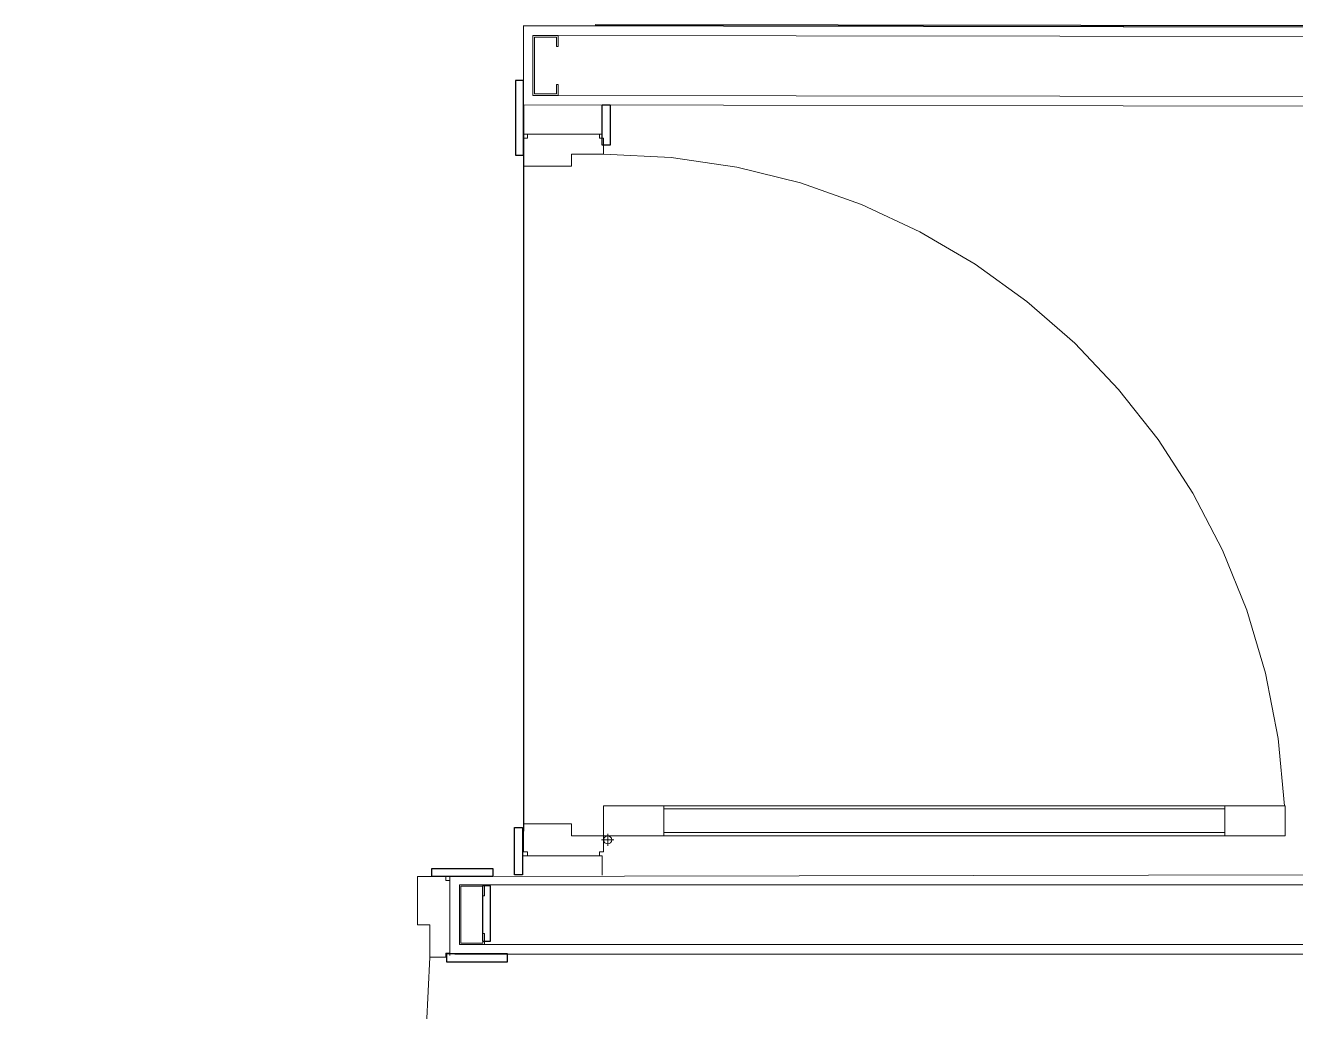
# Model space of a CAD drawing. Header units: inches. Extents: x 54 to 199, y 70 to 109.
# Drawn here: x 143.571 to 145.182, y 75.736 to 76.987 of the extents above; entities that cross this region are included whole.
import ezdxf
from ezdxf.enums import TextEntityAlignment as Align

# ---------------------------------------------------------------- set-up
doc = ezdxf.new("R2010")
doc.units = ezdxf.units.IN
doc.header["$MEASUREMENT"] = 0
doc.linetypes.add('21212-FC-A-XREF-GROUND FLOOR PLAN-REV-31-10-12$0$21201-TN-A-GROUND FLOOR PLAN-XREF-REV-20-03-12$2$HIDDEN2', pattern=[0.1875, 0.125, -0.0625])
for name, color, linetype, lineweight in [('21212-FC-A-XREF-GROUND FLOOR PLAN-REV-31-10-12$0$21201-TN-A-GROUND FLOOR PLAN-XREF-REV-20-03-12$2$DOOR-EEE', 182, 'Continuous', 13), ('21212-FC-A-XREF-GROUND FLOOR PLAN-REV-31-10-12$0$21201-TN-A-GROUND FLOOR PLAN-XREF-REV-20-03-12$2$Door-Frame-SW-EEE', 26, 'Continuous', 9), ('21212-FC-A-XREF-GROUND FLOOR PLAN-REV-31-10-12$0$Channels-EEE', 252, 'Continuous', 5), ('21212-FC-A-XREF-GROUND FLOOR PLAN-REV-31-10-12$0$GB-Wall-Cladding-EEE', 1, 'Continuous', 15)]:
    doc.layers.add(name, color=color, linetype=linetype, lineweight=lineweight)
doc.layers.add('door', color=17, linetype='Continuous')
doc.layers.add('HATCH-AR', color=251, linetype='Continuous')
doc.layers.add('GOLDCLADDING', color=7, linetype='Continuous', true_color=0xffc20a)
doc.styles.add('ROMANS', font='romans.shx')

# ---------------------------------------------------------------- blocks, each defined once
blk = doc.blocks.new('GRWRFHRH')
at = {"color": 252}
blk.add_line((5.8049, 4.3145), (4.2246, 4.3168), dxfattribs=at)
at = {"color": 252, "ltscale": 3}
blk.add_line((5.6657, 4.3162), (4.3157, 4.3182), dxfattribs=at)
at = {"layer": '21212-FC-A-XREF-GROUND FLOOR PLAN-REV-31-10-12$0$21201-TN-A-GROUND FLOOR PLAN-XREF-REV-20-03-12$2$DOOR-EEE', "color": 252, "ltscale": 250}
for p, q in [((4.3263, 3.2899), (4.3263, 3.328)), ((4.3263, 3.328), (5.1908, 3.328)), ((4.4025, 3.2899), (4.4025, 3.328)), ((4.4025, 3.324), (5.1145, 3.324)), ((5.1145, 3.2899), (5.1145, 3.328)), ((5.1908, 3.2899), (5.1908, 3.328)), ((4.3263, 3.2899), (5.1908, 3.2899)), ((4.4025, 3.294), (5.1145, 3.294))]:
    blk.add_line(p, q, dxfattribs=at)
at = {"layer": '21212-FC-A-XREF-GROUND FLOOR PLAN-REV-31-10-12$0$21201-TN-A-GROUND FLOOR PLAN-XREF-REV-20-03-12$2$DOOR-EEE', "color": 252, "lineweight": 5, "ltscale": 250}
for p, q in [((4.3314, 3.2924), (4.3314, 3.2772)), ((4.3237, 3.2848), (4.339, 3.2848))]:
    blk.add_line(p, q, dxfattribs=at)
blk.add_circle((4.3314, 3.2848), 0.00509, dxfattribs=at)
at = {"layer": '21212-FC-A-XREF-GROUND FLOOR PLAN-REV-31-10-12$0$21201-TN-A-GROUND FLOOR PLAN-XREF-REV-20-03-12$2$DOOR-EEE', "color": 252, "linetype": '21212-FC-A-XREF-GROUND FLOOR PLAN-REV-31-10-12$0$21201-TN-A-GROUND FLOOR PLAN-XREF-REV-20-03-12$2$HIDDEN2', "lineweight": 5, "ltscale": 500}
for centre, radius, start, end in [((4.3263, 3.2899), 0.8645, 2.5286, 90), ((3.2367, 3.1362), 0.8689, 272.5286, 0)]:
    blk.add_arc(centre, radius, start, end, dxfattribs=at)
at = {"layer": '21212-FC-A-XREF-GROUND FLOOR PLAN-REV-31-10-12$0$21201-TN-A-GROUND FLOOR PLAN-XREF-REV-20-03-12$2$Door-Frame-SW-EEE', "color": 252, "ltscale": 250}
for p, q in [((4.2296, 4.1747), (4.2246, 4.1747)), ((4.2246, 4.1747), (4.2246, 4.1391)), ((4.3212, 4.1798), (4.2296, 4.1798)), ((4.2296, 4.1798), (4.2296, 4.1747)), ((4.3212, 4.1747), (4.3212, 4.1798)), ((4.3263, 4.1747), (4.3212, 4.1747)), ((4.3263, 4.1544), (4.3263, 4.1747)), ((4.2856, 4.1391), (4.2856, 4.1544)), ((4.2856, 4.1544), (4.3263, 4.1544)), ((4.2246, 4.1391), (4.2856, 4.1391)), ((4.2246, 3.2695), (4.2246, 3.3051)), ((4.2246, 3.3051), (4.2856, 3.3051)), ((4.2856, 3.3051), (4.2856, 3.2899)), ((4.2856, 3.2899), (4.3263, 3.2899)), ((4.3263, 3.2899), (4.3263, 3.2695)), ((4.2296, 3.2695), (4.2246, 3.2695)), ((4.2296, 3.2645), (4.2296, 3.2695)), ((4.3212, 3.2645), (4.2296, 3.2645)), ((4.3263, 3.2695), (4.3212, 3.2695)), ((4.3212, 3.2695), (4.3212, 3.2645)), ((4.1261, 3.2384), (4.0903, 3.2384)), ((4.0903, 3.2384), (4.0903, 3.1771)), ((4.1261, 3.2333), (4.1261, 3.2384)), ((4.1312, 3.2333), (4.1261, 3.2333)), ((4.1312, 3.1413), (4.1312, 3.2333)), ((4.0903, 3.1771), (4.1056, 3.1771)), ((4.1056, 3.1771), (4.1056, 3.1362)), ((4.1056, 3.1362), (4.1261, 3.1362)), ((4.1261, 3.1362), (4.1261, 3.1413)), ((4.1261, 3.1413), (4.1312, 3.1413))]:
    blk.add_line(p, q, dxfattribs=at)
at = {"layer": '21212-FC-A-XREF-GROUND FLOOR PLAN-REV-31-10-12$0$Channels-EEE', "color": 252}
for p, q in [((4.2686, 4.3048), (4.2366, 4.3048)), ((4.2366, 4.3048), (4.2366, 4.2288)), ((4.2686, 4.3048), (4.2366, 4.3048)), ((4.2366, 4.3048), (4.2366, 4.2288)), ((4.2386, 4.2308), (4.2386, 4.3028)), ((4.2386, 4.3028), (4.2666, 4.3028)), ((4.2386, 4.2308), (4.2386, 4.3028)), ((4.2386, 4.3028), (4.2666, 4.3028)), ((4.2666, 4.3028), (4.2666, 4.2908)), ((4.2666, 4.3028), (4.2666, 4.2908)), ((4.2686, 4.2908), (4.2686, 4.3048)), ((4.2686, 4.2908), (4.2686, 4.3048)), ((4.2666, 4.2908), (4.2686, 4.2908)), ((4.2666, 4.2908), (4.2686, 4.2908)), ((4.2686, 4.2428), (4.2666, 4.2428)), ((4.2666, 4.2428), (4.2666, 4.2308)), ((4.2686, 4.2428), (4.2666, 4.2428)), ((4.2666, 4.2428), (4.2666, 4.2308)), ((4.2686, 4.2288), (4.2686, 4.2428)), ((4.2686, 4.2288), (4.2686, 4.2428)), ((4.2366, 4.2288), (4.2686, 4.2288)), ((4.2366, 4.2288), (4.2686, 4.2288)), ((4.2666, 4.2308), (4.2386, 4.2308)), ((4.2666, 4.2308), (4.2386, 4.2308)), ((4.1752, 3.228), (4.1432, 3.228)), ((4.1432, 3.228), (4.1432, 3.152)), ((4.1452, 3.154), (4.1452, 3.226)), ((4.1452, 3.226), (4.1732, 3.226)), ((4.1732, 3.226), (4.1732, 3.214)), ((4.1752, 3.214), (4.1752, 3.228)), ((4.1732, 3.214), (4.1752, 3.214)), ((4.1752, 3.166), (4.1732, 3.166)), ((4.1732, 3.166), (4.1732, 3.154)), ((4.1752, 3.152), (4.1752, 3.166)), ((4.1432, 3.152), (4.1752, 3.152)), ((4.1732, 3.154), (4.1452, 3.154))]:
    blk.add_line(p, q, dxfattribs=at)
at = {"layer": '21212-FC-A-XREF-GROUND FLOOR PLAN-REV-31-10-12$0$GB-Wall-Cladding-EEE', "color": 252, "ltscale": 3}
for p, q in [((4.2246, 4.3168), (5.8048, 4.3145)), ((4.2246, 4.3168), (4.2246, 4.2168)), ((4.2366, 4.3048), (5.7928, 4.3025)), ((4.2366, 4.2288), (4.2366, 4.3048)), ((4.2366, 4.2288), (4.2366, 4.3048)), ((4.2366, 4.3048), (4.2366, 4.2288)), ((4.2366, 4.2288), (5.7928, 4.2265)), ((4.2246, 4.2168), (5.8048, 4.2145)), ((4.2366, 4.2168), (4.2366, 4.2168)), ((4.3246, 4.2167), (4.3246, 4.1798)), ((4.3246, 4.1798), (4.2246, 4.1798)), ((4.3245, 3.2645), (4.2245, 3.2645)), ((4.3244, 3.24), (4.3245, 3.2645)), ((4.1312, 3.2383), (6.6217, 3.2435)), ((4.1312, 3.1383), (4.1312, 3.2383)), ((4.1432, 3.228), (4.1916, 3.228)), ((4.1432, 3.152), (4.1432, 3.228)), ((4.1752, 3.228), (6.5775, 3.228)), ((4.1432, 3.152), (4.1916, 3.152)), ((4.1916, 3.152), (6.5775, 3.152)), ((4.1376, 3.14), (6.6229, 3.14))]:
    blk.add_line(p, q, dxfattribs=at)
at = {"layer": 'door', "color": 252}
for p, q in [((4.2246, 4.2478), (4.2146, 4.2478)), ((4.2146, 4.2478), (4.2146, 4.1528)), ((4.2246, 4.1528), (4.2246, 4.2478)), ((4.3246, 4.2167), (4.3346, 4.2167)), ((4.3246, 4.1658), (4.3246, 4.2167)), ((4.3346, 4.2167), (4.3346, 4.1658)), ((4.3346, 4.1658), (4.3246, 4.1658)), ((4.2146, 4.1528), (4.2246, 4.1528)), ((4.2133, 3.2407), (4.2133, 3.3007)), ((4.2133, 3.3007), (4.2233, 3.3007)), ((4.2233, 3.3007), (4.2233, 3.2407)), ((4.1082, 3.2384), (4.1082, 3.2484)), ((4.1082, 3.2484), (4.1855, 3.2484)), ((4.1855, 3.2484), (4.1855, 3.2384)), ((4.2233, 3.2407), (4.2133, 3.2407)), ((4.1855, 3.2384), (4.1082, 3.2384)), ((4.1826, 3.2264), (4.1726, 3.2264)), ((4.1726, 3.2264), (4.1726, 3.1564)), ((4.1826, 3.1564), (4.1826, 3.2264)), ((4.1726, 3.1564), (4.1826, 3.1564)), ((4.1268, 3.1402), (4.1268, 3.1302)), ((4.2042, 3.1402), (4.1268, 3.1402)), ((4.1268, 3.1302), (4.2042, 3.1302)), ((4.2042, 3.1302), (4.2042, 3.1402))]:
    blk.add_line(p, q, dxfattribs=at)
at = {"layer": 'HATCH-AR', "color": 252}
blk.add_line((4.2246, 4.2168), (4.2246, 3.296), dxfattribs=at)
at = {"color": 252, "style": 'ROMANS'}
for p in [(-5.1176, 7.4592, 0), (3.1653, 4.7064, 0), (-5.1176, 4.6287, 0)]:
    blk.add_attdef('ELEV', text='', height=0.1035, dxfattribs=at).set_placement(p, align=Align.BOTTOM_LEFT)
for p in [(-5.1176, 7.3903, 0), (3.1653, 4.6376, 0), (-5.1176, 4.5599, 0)]:
    blk.add_attdef('LEVEL', text='', height=0.1035, dxfattribs=at).set_placement(p, align=Align.TOP_LEFT)

msp = doc.modelspace()

# ---------------------------------------------------------------- block references
at = {"layer": 'GOLDCLADDING'}
msp.add_blockref('GRWRFHRH', (139.9781, 72.6693, 0), dxfattribs=at)

doc.saveas('drawing.dxf')
